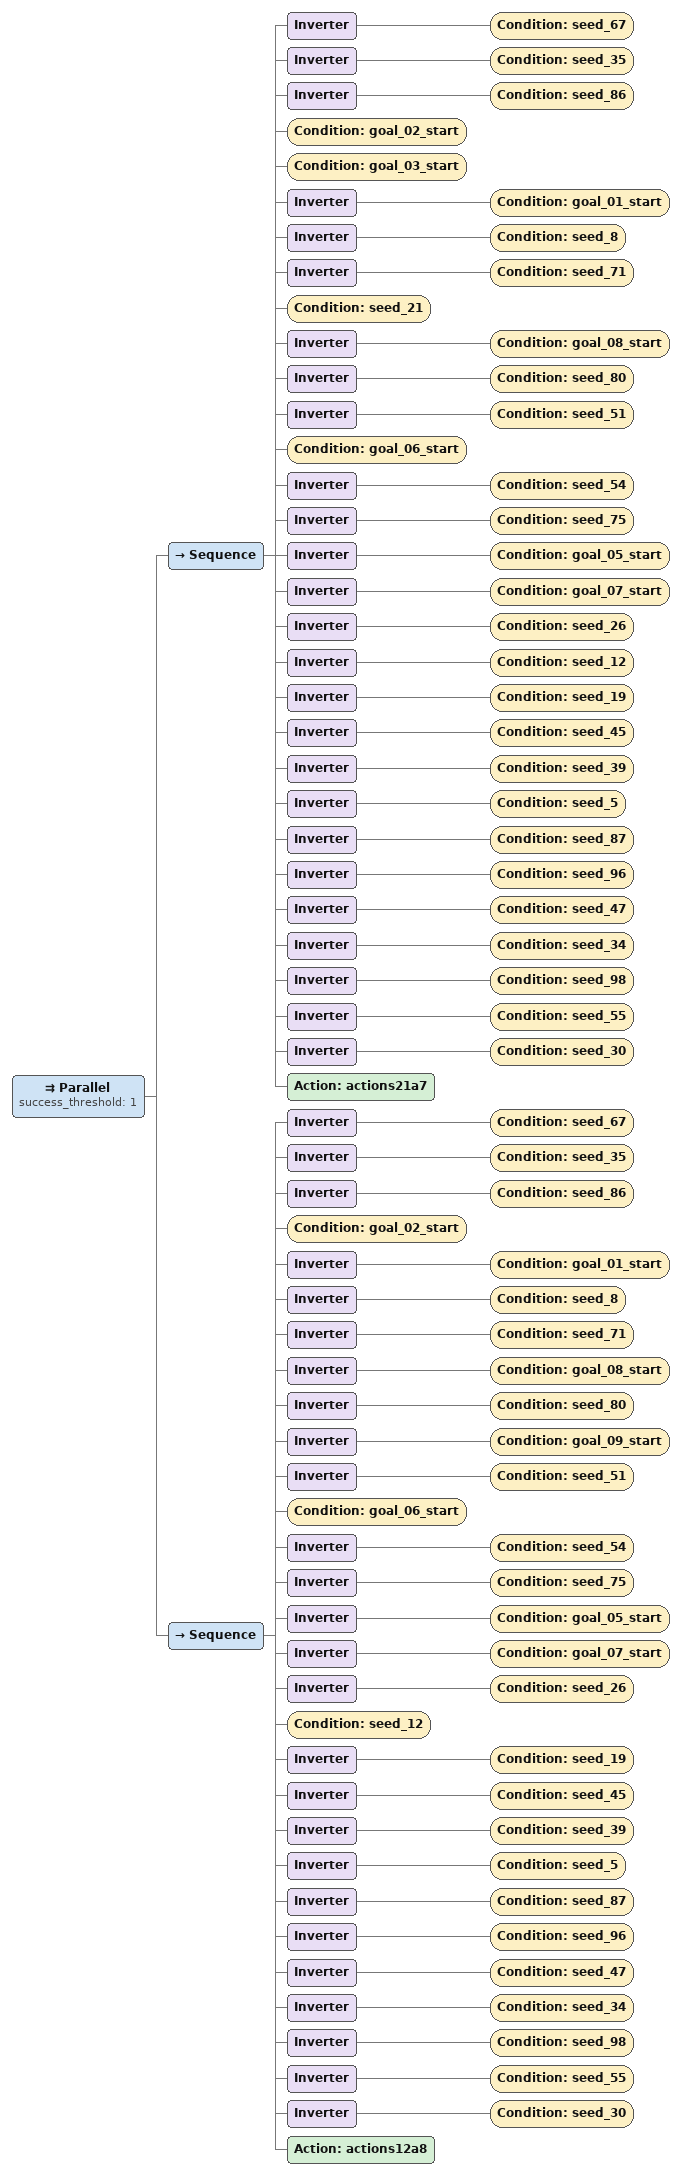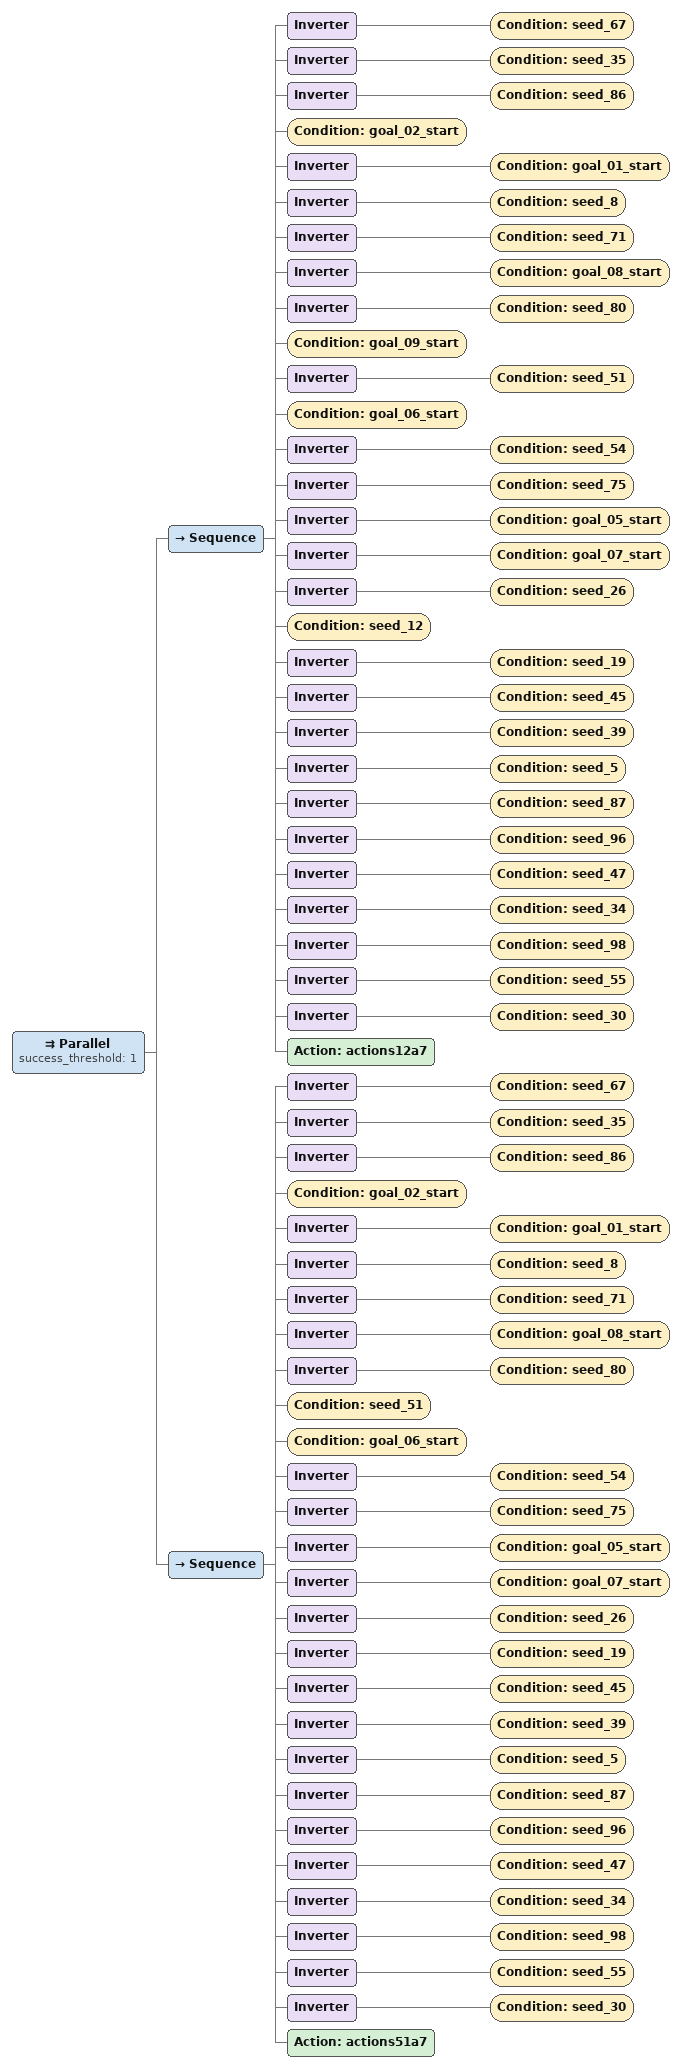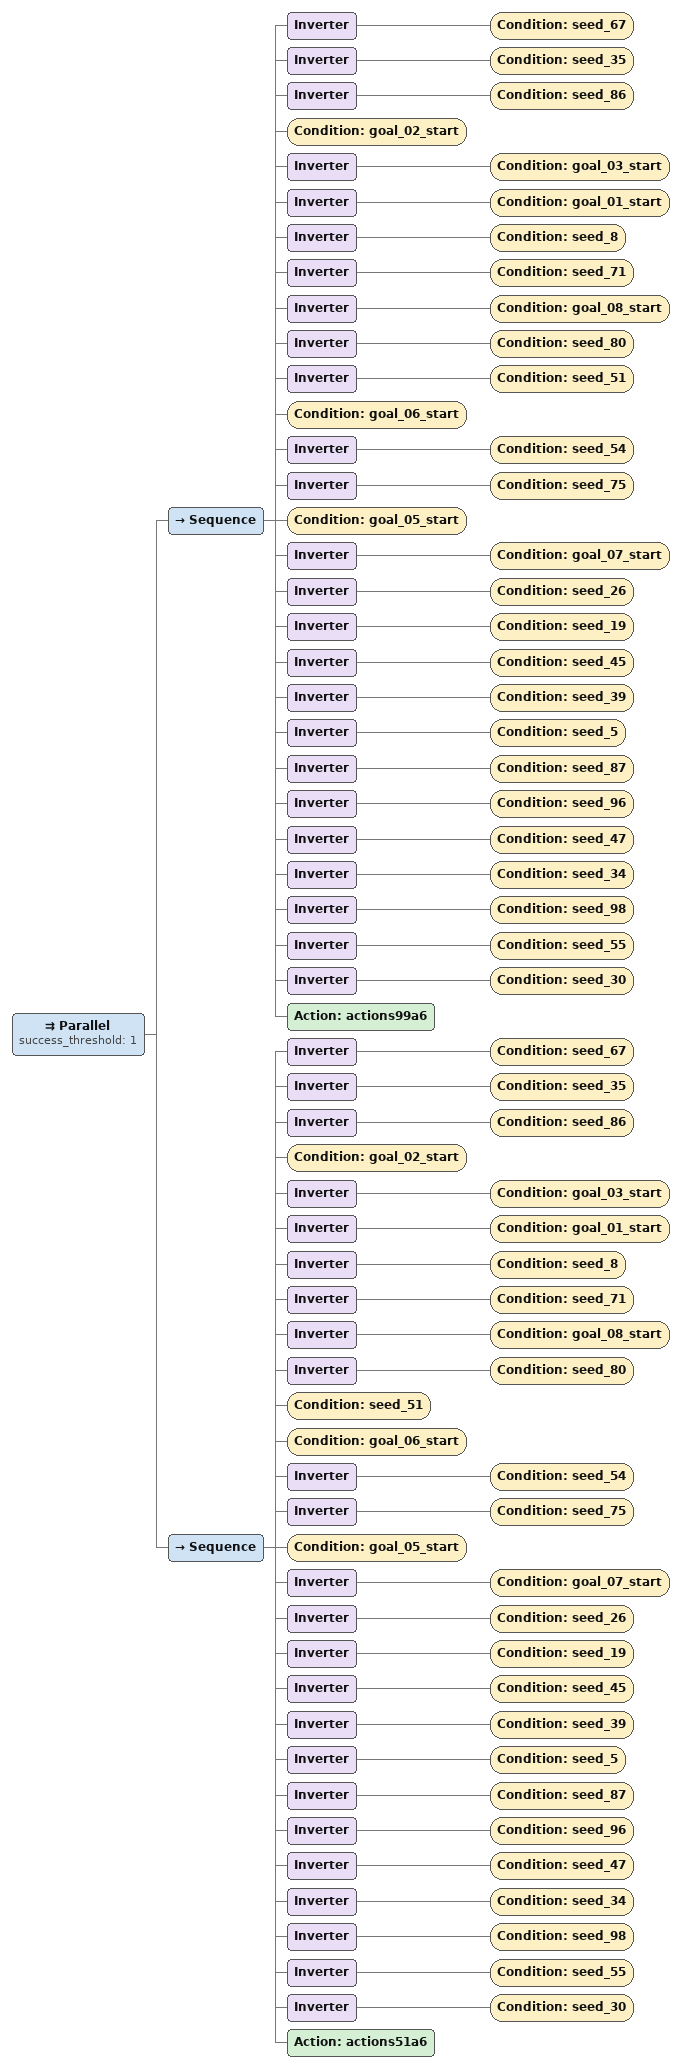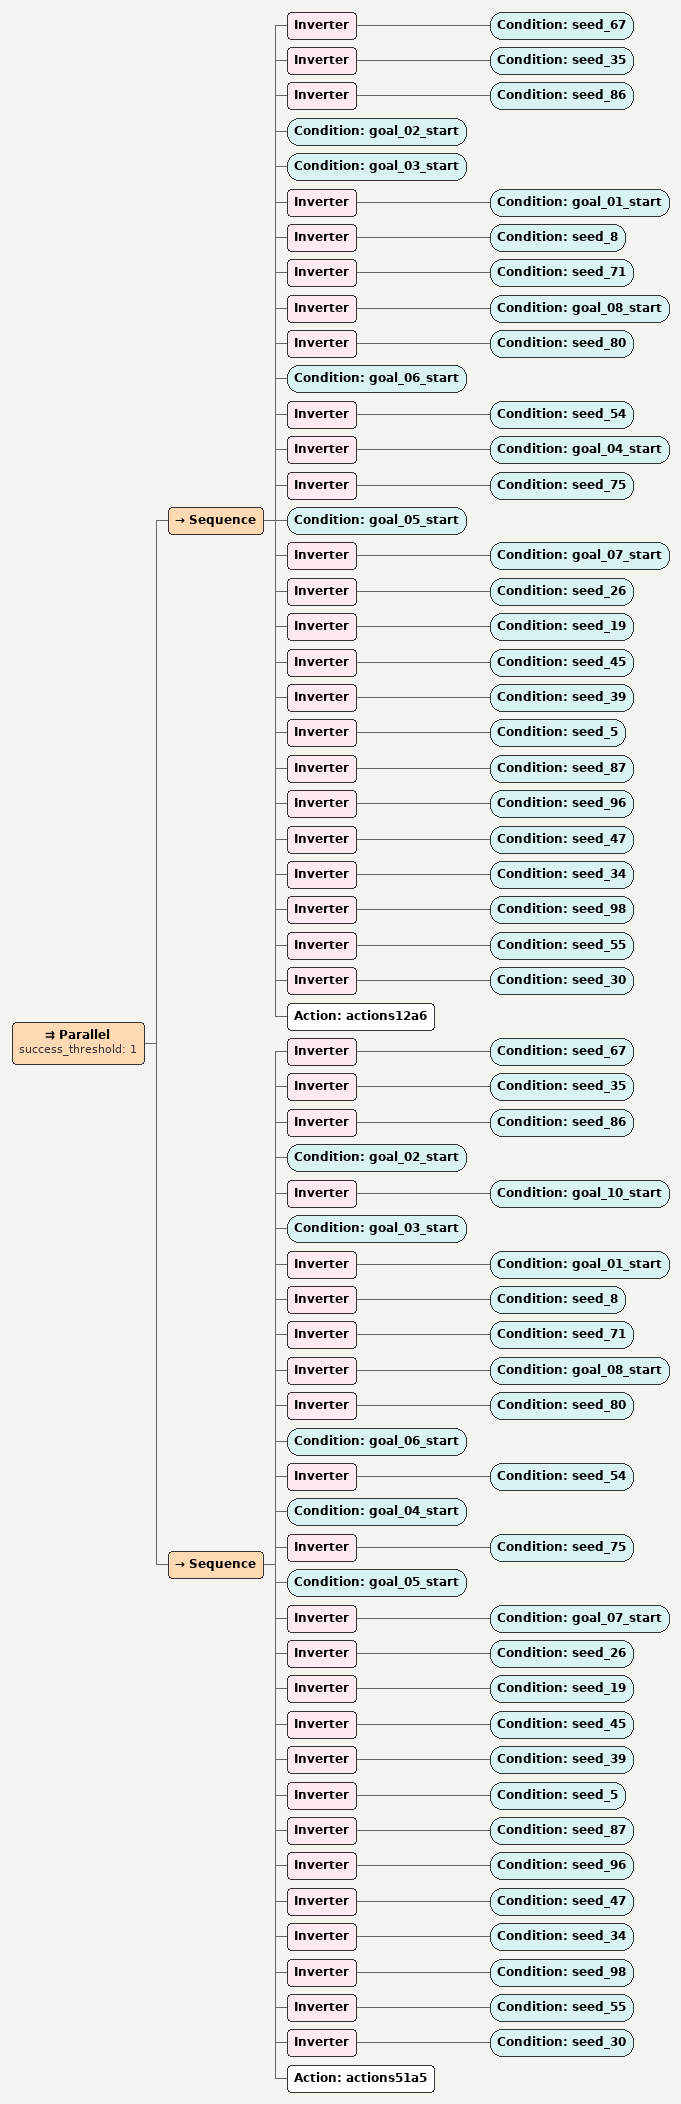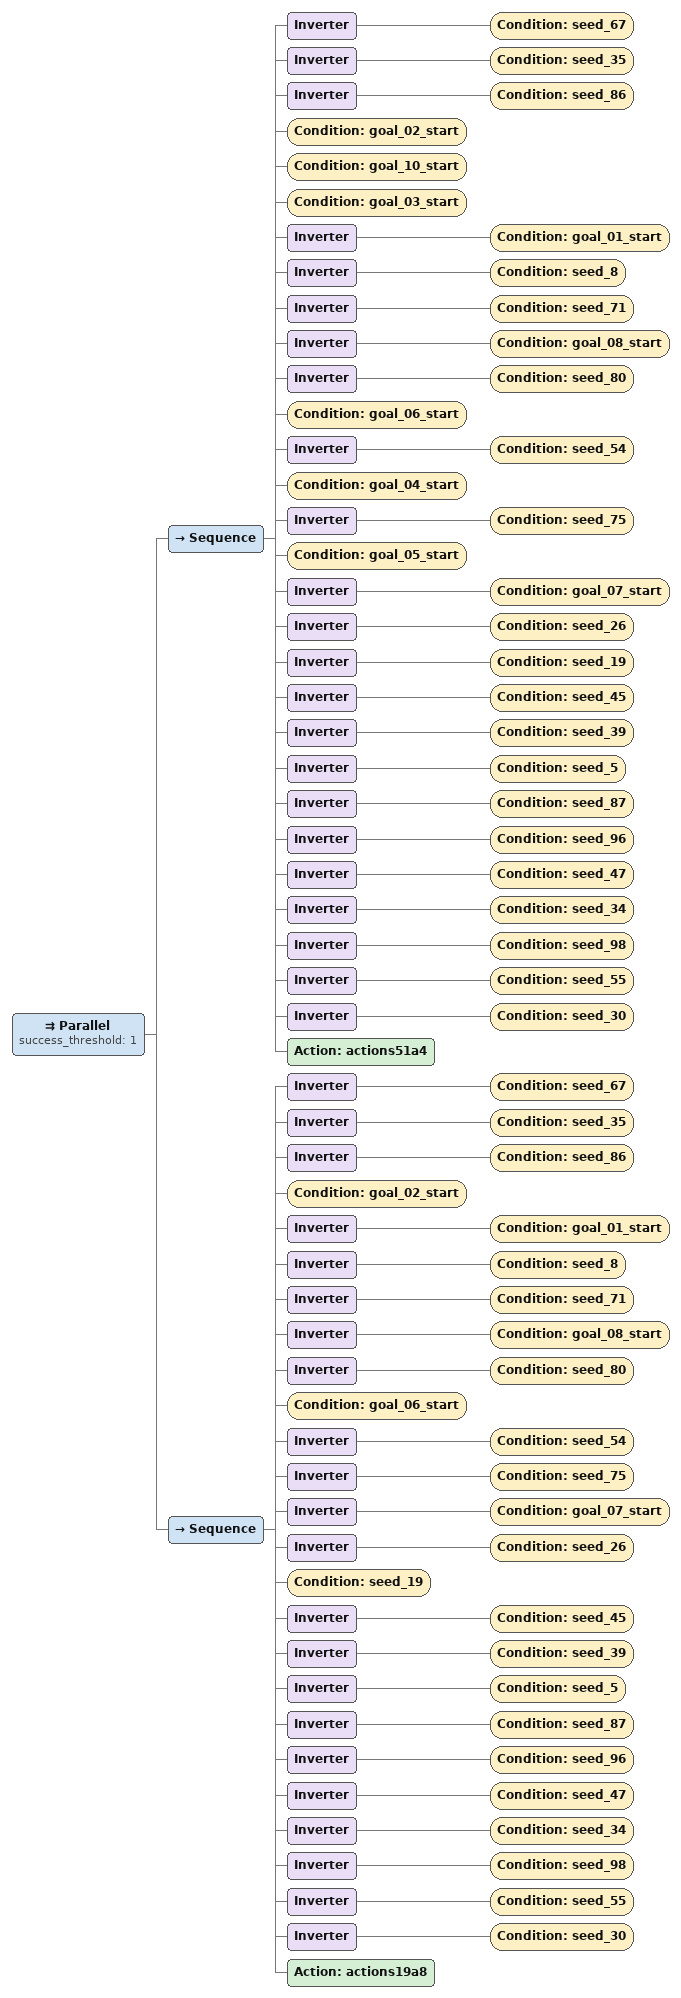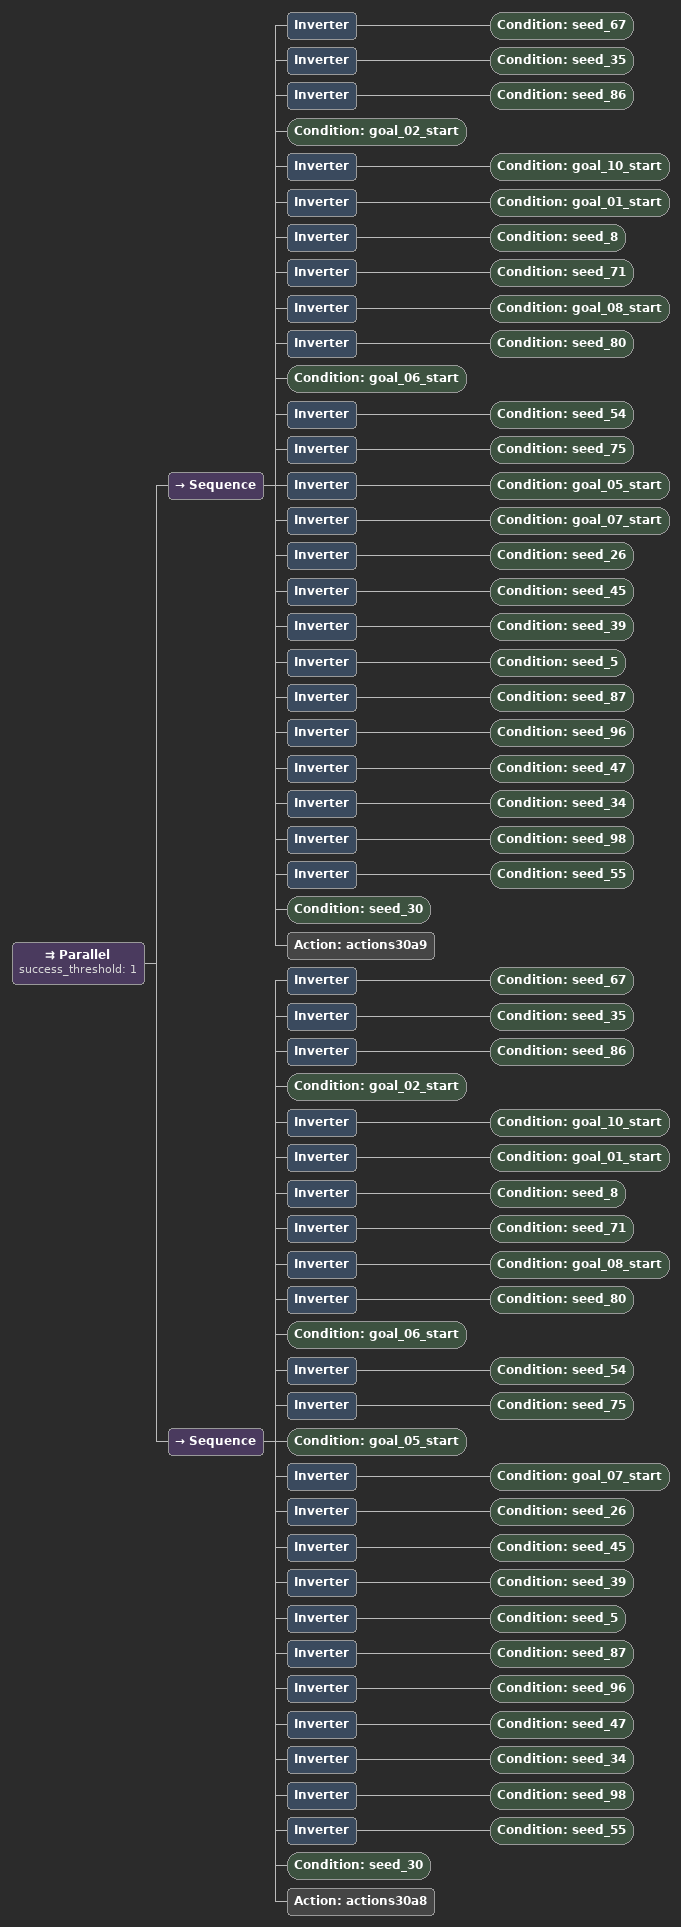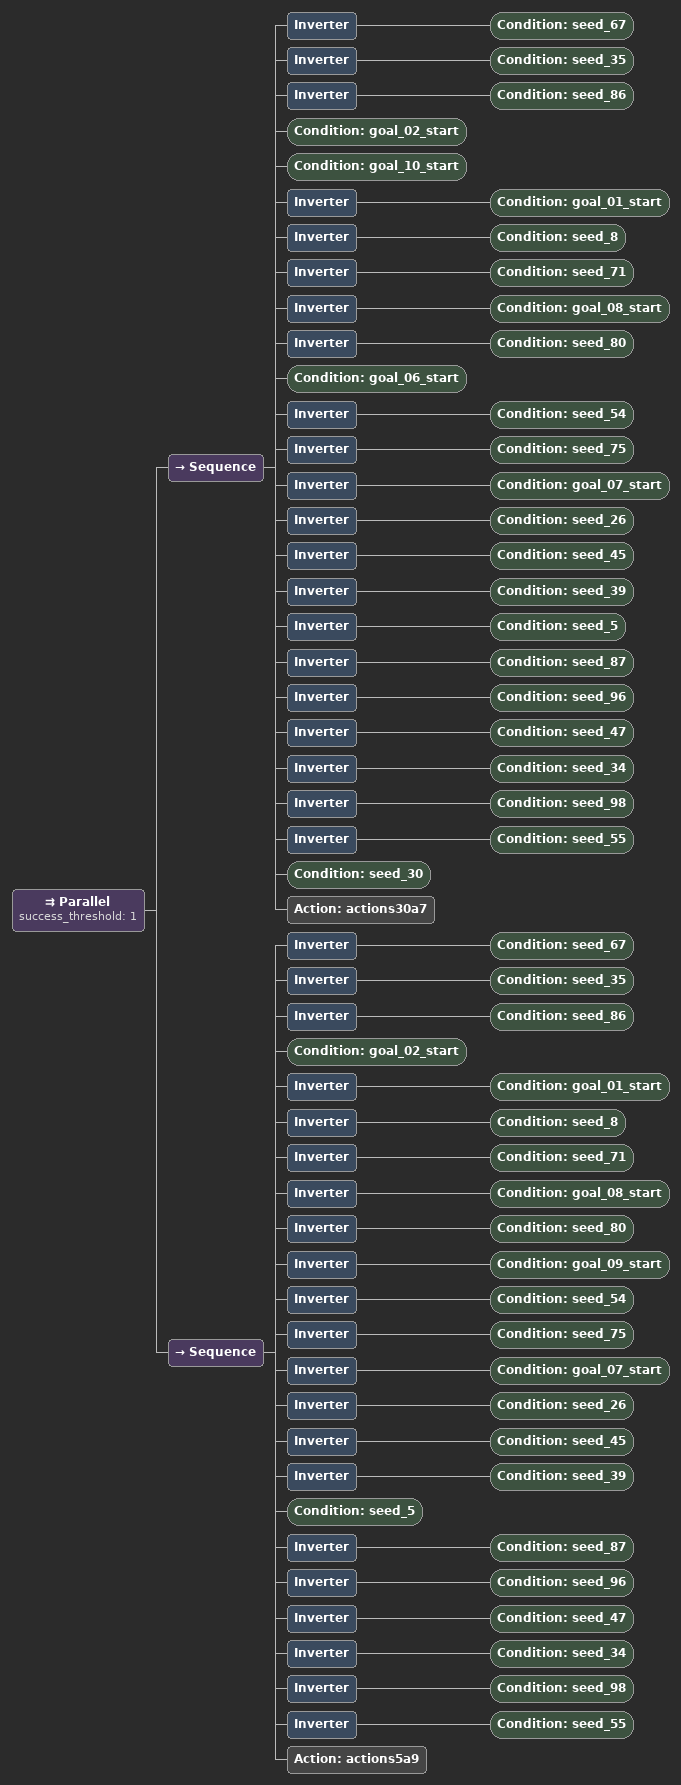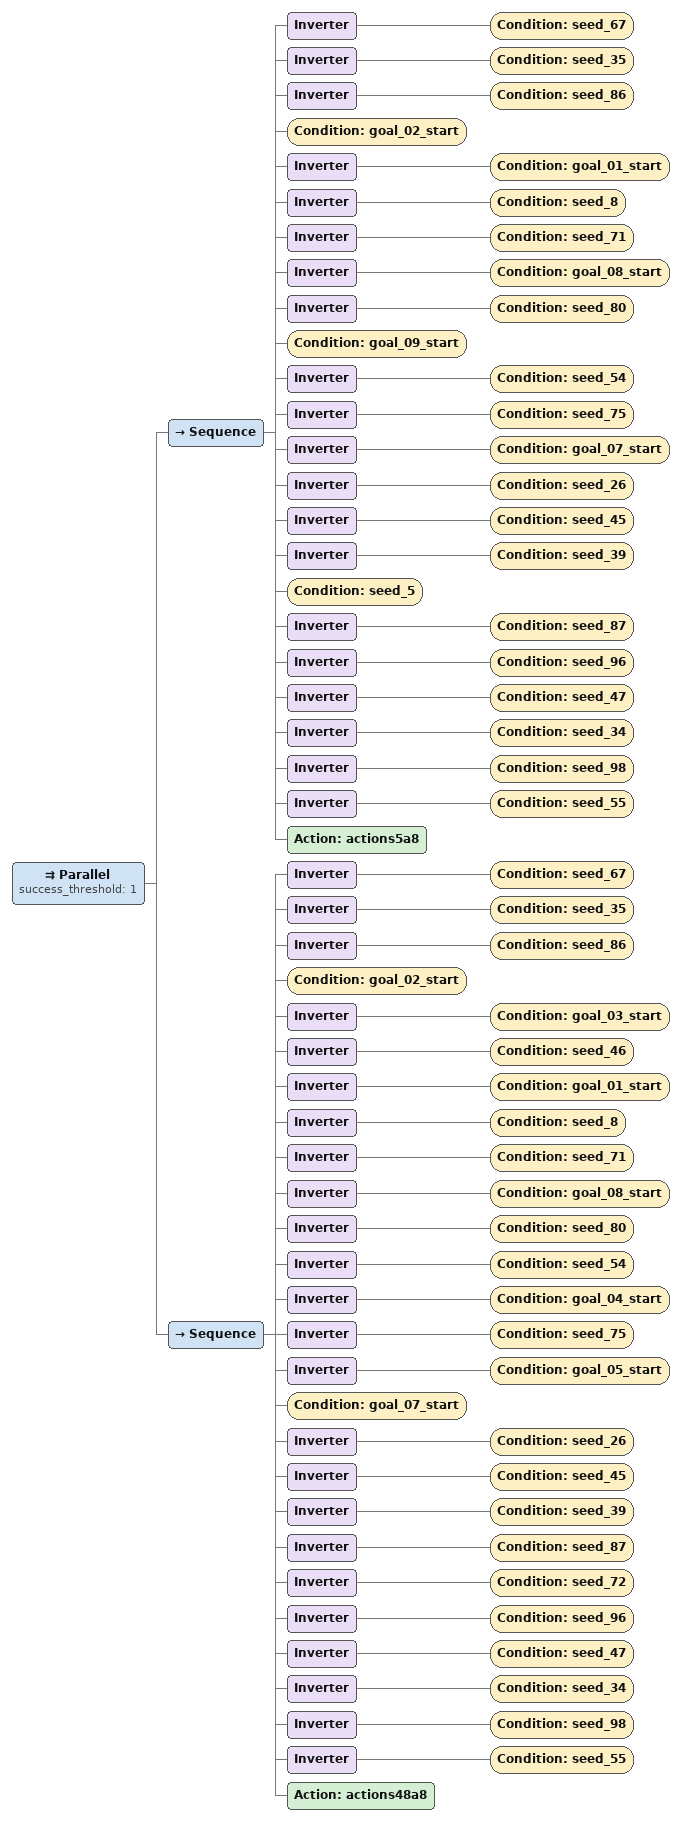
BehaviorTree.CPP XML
<Parallel success_threshold="1">
  <Sequence>
    <Inverter>
      <Condition ID="seed_67"/>
    </Inverter>
    <Inverter>
      <Condition ID="seed_35"/>
    </Inverter>
    <Inverter>
      <Condition ID="seed_86"/>
    </Inverter>
    <Condition ID="goal_02_start"/>
    <Condition ID="goal_03_start"/>
    <Inverter>
      <Condition ID="goal_01_start"/>
    </Inverter>
    <Inverter>
      <Condition ID="seed_8"/>
    </Inverter>
    <Inverter>
      <Condition ID="seed_71"/>
    </Inverter>
    <Condition ID="seed_21"/>
    <Inverter>
      <Condition ID="goal_08_start"/>
    </Inverter>
    <Inverter>
      <Condition ID="seed_80"/>
    </Inverter>
    <Inverter>
      <Condition ID="seed_51"/>
    </Inverter>
    <Condition ID="goal_06_start"/>
    <Inverter>
      <Condition ID="seed_54"/>
    </Inverter>
    <Inverter>
      <Condition ID="seed_75"/>
    </Inverter>
    <Inverter>
      <Condition ID="goal_05_start"/>
    </Inverter>
    <Inverter>
      <Condition ID="goal_07_start"/>
    </Inverter>
    <Inverter>
      <Condition ID="seed_26"/>
    </Inverter>
    <Inverter>
      <Condition ID="seed_12"/>
    </Inverter>
    <Inverter>
      <Condition ID="seed_19"/>
    </Inverter>
    <Inverter>
      <Condition ID="seed_45"/>
    </Inverter>
    <Inverter>
      <Condition ID="seed_39"/>
    </Inverter>
    <Inverter>
      <Condition ID="seed_5"/>
    </Inverter>
    <Inverter>
      <Condition ID="seed_87"/>
    </Inverter>
    <Inverter>
      <Condition ID="seed_96"/>
    </Inverter>
    <Inverter>
      <Condition ID="seed_47"/>
    </Inverter>
    <Inverter>
      <Condition ID="seed_34"/>
    </Inverter>
    <Inverter>
      <Condition ID="seed_98"/>
    </Inverter>
    <Inverter>
      <Condition ID="seed_55"/>
    </Inverter>
    <Inverter>
      <Condition ID="seed_30"/>
    </Inverter>
    <Action ID="actions21a7"/>
  </Sequence>
  <Sequence>
    <Inverter>
      <Condition ID="seed_67"/>
    </Inverter>
    <Inverter>
      <Condition ID="seed_35"/>
    </Inverter>
    <Inverter>
      <Condition ID="seed_86"/>
    </Inverter>
    <Condition ID="goal_02_start"/>
    <Inverter>
      <Condition ID="goal_01_start"/>
    </Inverter>
    <Inverter>
      <Condition ID="seed_8"/>
    </Inverter>
    <Inverter>
      <Condition ID="seed_71"/>
    </Inverter>
    <Inverter>
      <Condition ID="goal_08_start"/>
    </Inverter>
    <Inverter>
      <Condition ID="seed_80"/>
    </Inverter>
    <Inverter>
      <Condition ID="goal_09_start"/>
    </Inverter>
    <Inverter>
      <Condition ID="seed_51"/>
    </Inverter>
    <Condition ID="goal_06_start"/>
    <Inverter>
      <Condition ID="seed_54"/>
    </Inverter>
    <Inverter>
      <Condition ID="seed_75"/>
    </Inverter>
    <Inverter>
      <Condition ID="goal_05_start"/>
    </Inverter>
    <Inverter>
      <Condition ID="goal_07_start"/>
    </Inverter>
    <Inverter>
      <Condition ID="seed_26"/>
    </Inverter>
    <Condition ID="seed_12"/>
    <Inverter>
      <Condition ID="seed_19"/>
    </Inverter>
    <Inverter>
      <Condition ID="seed_45"/>
    </Inverter>
    <Inverter>
      <Condition ID="seed_39"/>
    </Inverter>
    <Inverter>
      <Condition ID="seed_5"/>
    </Inverter>
    <Inverter>
      <Condition ID="seed_87"/>
    </Inverter>
    <Inverter>
      <Condition ID="seed_96"/>
    </Inverter>
    <Inverter>
      <Condition ID="seed_47"/>
    </Inverter>
    <Inverter>
      <Condition ID="seed_34"/>
    </Inverter>
    <Inverter>
      <Condition ID="seed_98"/>
    </Inverter>
    <Inverter>
      <Condition ID="seed_55"/>
    </Inverter>
    <Inverter>
      <Condition ID="seed_30"/>
    </Inverter>
    <Action ID="actions12a8"/>
  </Sequence>
</Parallel>

<Parallel success_threshold="1">
  <Sequence>
    <Inverter>
      <Condition ID="seed_67"/>
    </Inverter>
    <Inverter>
      <Condition ID="seed_35"/>
    </Inverter>
    <Inverter>
      <Condition ID="seed_86"/>
    </Inverter>
    <Condition ID="goal_02_start"/>
    <Inverter>
      <Condition ID="goal_01_start"/>
    </Inverter>
    <Inverter>
      <Condition ID="seed_8"/>
    </Inverter>
    <Inverter>
      <Condition ID="seed_71"/>
    </Inverter>
    <Inverter>
      <Condition ID="goal_08_start"/>
    </Inverter>
    <Inverter>
      <Condition ID="seed_80"/>
    </Inverter>
    <Condition ID="goal_09_start"/>
    <Inverter>
      <Condition ID="seed_51"/>
    </Inverter>
    <Condition ID="goal_06_start"/>
    <Inverter>
      <Condition ID="seed_54"/>
    </Inverter>
    <Inverter>
      <Condition ID="seed_75"/>
    </Inverter>
    <Inverter>
      <Condition ID="goal_05_start"/>
    </Inverter>
    <Inverter>
      <Condition ID="goal_07_start"/>
    </Inverter>
    <Inverter>
      <Condition ID="seed_26"/>
    </Inverter>
    <Condition ID="seed_12"/>
    <Inverter>
      <Condition ID="seed_19"/>
    </Inverter>
    <Inverter>
      <Condition ID="seed_45"/>
    </Inverter>
    <Inverter>
      <Condition ID="seed_39"/>
    </Inverter>
    <Inverter>
      <Condition ID="seed_5"/>
    </Inverter>
    <Inverter>
      <Condition ID="seed_87"/>
    </Inverter>
    <Inverter>
      <Condition ID="seed_96"/>
    </Inverter>
    <Inverter>
      <Condition ID="seed_47"/>
    </Inverter>
    <Inverter>
      <Condition ID="seed_34"/>
    </Inverter>
    <Inverter>
      <Condition ID="seed_98"/>
    </Inverter>
    <Inverter>
      <Condition ID="seed_55"/>
    </Inverter>
    <Inverter>
      <Condition ID="seed_30"/>
    </Inverter>
    <Action ID="actions12a7"/>
  </Sequence>
  <Sequence>
    <Inverter>
      <Condition ID="seed_67"/>
    </Inverter>
    <Inverter>
      <Condition ID="seed_35"/>
    </Inverter>
    <Inverter>
      <Condition ID="seed_86"/>
    </Inverter>
    <Condition ID="goal_02_start"/>
    <Inverter>
      <Condition ID="goal_01_start"/>
    </Inverter>
    <Inverter>
      <Condition ID="seed_8"/>
    </Inverter>
    <Inverter>
      <Condition ID="seed_71"/>
    </Inverter>
    <Inverter>
      <Condition ID="goal_08_start"/>
    </Inverter>
    <Inverter>
      <Condition ID="seed_80"/>
    </Inverter>
    <Condition ID="seed_51"/>
    <Condition ID="goal_06_start"/>
    <Inverter>
      <Condition ID="seed_54"/>
    </Inverter>
    <Inverter>
      <Condition ID="seed_75"/>
    </Inverter>
    <Inverter>
      <Condition ID="goal_05_start"/>
    </Inverter>
    <Inverter>
      <Condition ID="goal_07_start"/>
    </Inverter>
    <Inverter>
      <Condition ID="seed_26"/>
    </Inverter>
    <Inverter>
      <Condition ID="seed_19"/>
    </Inverter>
    <Inverter>
      <Condition ID="seed_45"/>
    </Inverter>
    <Inverter>
      <Condition ID="seed_39"/>
    </Inverter>
    <Inverter>
      <Condition ID="seed_5"/>
    </Inverter>
    <Inverter>
      <Condition ID="seed_87"/>
    </Inverter>
    <Inverter>
      <Condition ID="seed_96"/>
    </Inverter>
    <Inverter>
      <Condition ID="seed_47"/>
    </Inverter>
    <Inverter>
      <Condition ID="seed_34"/>
    </Inverter>
    <Inverter>
      <Condition ID="seed_98"/>
    </Inverter>
    <Inverter>
      <Condition ID="seed_55"/>
    </Inverter>
    <Inverter>
      <Condition ID="seed_30"/>
    </Inverter>
    <Action ID="actions51a7"/>
  </Sequence>
</Parallel>

<Parallel success_threshold="1">
  <Sequence>
    <Inverter>
      <Condition ID="seed_67"/>
    </Inverter>
    <Inverter>
      <Condition ID="seed_35"/>
    </Inverter>
    <Inverter>
      <Condition ID="seed_86"/>
    </Inverter>
    <Condition ID="goal_02_start"/>
    <Inverter>
      <Condition ID="goal_03_start"/>
    </Inverter>
    <Inverter>
      <Condition ID="goal_01_start"/>
    </Inverter>
    <Inverter>
      <Condition ID="seed_8"/>
    </Inverter>
    <Inverter>
      <Condition ID="seed_71"/>
    </Inverter>
    <Inverter>
      <Condition ID="goal_08_start"/>
    </Inverter>
    <Inverter>
      <Condition ID="seed_80"/>
    </Inverter>
    <Inverter>
      <Condition ID="seed_51"/>
    </Inverter>
    <Condition ID="goal_06_start"/>
    <Inverter>
      <Condition ID="seed_54"/>
    </Inverter>
    <Inverter>
      <Condition ID="seed_75"/>
    </Inverter>
    <Condition ID="goal_05_start"/>
    <Inverter>
      <Condition ID="goal_07_start"/>
    </Inverter>
    <Inverter>
      <Condition ID="seed_26"/>
    </Inverter>
    <Inverter>
      <Condition ID="seed_19"/>
    </Inverter>
    <Inverter>
      <Condition ID="seed_45"/>
    </Inverter>
    <Inverter>
      <Condition ID="seed_39"/>
    </Inverter>
    <Inverter>
      <Condition ID="seed_5"/>
    </Inverter>
    <Inverter>
      <Condition ID="seed_87"/>
    </Inverter>
    <Inverter>
      <Condition ID="seed_96"/>
    </Inverter>
    <Inverter>
      <Condition ID="seed_47"/>
    </Inverter>
    <Inverter>
      <Condition ID="seed_34"/>
    </Inverter>
    <Inverter>
      <Condition ID="seed_98"/>
    </Inverter>
    <Inverter>
      <Condition ID="seed_55"/>
    </Inverter>
    <Inverter>
      <Condition ID="seed_30"/>
    </Inverter>
    <Action ID="actions99a6"/>
  </Sequence>
  <Sequence>
    <Inverter>
      <Condition ID="seed_67"/>
    </Inverter>
    <Inverter>
      <Condition ID="seed_35"/>
    </Inverter>
    <Inverter>
      <Condition ID="seed_86"/>
    </Inverter>
    <Condition ID="goal_02_start"/>
    <Inverter>
      <Condition ID="goal_03_start"/>
    </Inverter>
    <Inverter>
      <Condition ID="goal_01_start"/>
    </Inverter>
    <Inverter>
      <Condition ID="seed_8"/>
    </Inverter>
    <Inverter>
      <Condition ID="seed_71"/>
    </Inverter>
    <Inverter>
      <Condition ID="goal_08_start"/>
    </Inverter>
    <Inverter>
      <Condition ID="seed_80"/>
    </Inverter>
    <Condition ID="seed_51"/>
    <Condition ID="goal_06_start"/>
    <Inverter>
      <Condition ID="seed_54"/>
    </Inverter>
    <Inverter>
      <Condition ID="seed_75"/>
    </Inverter>
    <Condition ID="goal_05_start"/>
    <Inverter>
      <Condition ID="goal_07_start"/>
    </Inverter>
    <Inverter>
      <Condition ID="seed_26"/>
    </Inverter>
    <Inverter>
      <Condition ID="seed_19"/>
    </Inverter>
    <Inverter>
      <Condition ID="seed_45"/>
    </Inverter>
    <Inverter>
      <Condition ID="seed_39"/>
    </Inverter>
    <Inverter>
      <Condition ID="seed_5"/>
    </Inverter>
    <Inverter>
      <Condition ID="seed_87"/>
    </Inverter>
    <Inverter>
      <Condition ID="seed_96"/>
    </Inverter>
    <Inverter>
      <Condition ID="seed_47"/>
    </Inverter>
    <Inverter>
      <Condition ID="seed_34"/>
    </Inverter>
    <Inverter>
      <Condition ID="seed_98"/>
    </Inverter>
    <Inverter>
      <Condition ID="seed_55"/>
    </Inverter>
    <Inverter>
      <Condition ID="seed_30"/>
    </Inverter>
    <Action ID="actions51a6"/>
  </Sequence>
</Parallel>

<Parallel success_threshold="1">
  <Sequence>
    <Inverter>
      <Condition ID="seed_67"/>
    </Inverter>
    <Inverter>
      <Condition ID="seed_35"/>
    </Inverter>
    <Inverter>
      <Condition ID="seed_86"/>
    </Inverter>
    <Condition ID="goal_02_start"/>
    <Condition ID="goal_03_start"/>
    <Inverter>
      <Condition ID="goal_01_start"/>
    </Inverter>
    <Inverter>
      <Condition ID="seed_8"/>
    </Inverter>
    <Inverter>
      <Condition ID="seed_71"/>
    </Inverter>
    <Inverter>
      <Condition ID="goal_08_start"/>
    </Inverter>
    <Inverter>
      <Condition ID="seed_80"/>
    </Inverter>
    <Condition ID="goal_06_start"/>
    <Inverter>
      <Condition ID="seed_54"/>
    </Inverter>
    <Inverter>
      <Condition ID="goal_04_start"/>
    </Inverter>
    <Inverter>
      <Condition ID="seed_75"/>
    </Inverter>
    <Condition ID="goal_05_start"/>
    <Inverter>
      <Condition ID="goal_07_start"/>
    </Inverter>
    <Inverter>
      <Condition ID="seed_26"/>
    </Inverter>
    <Inverter>
      <Condition ID="seed_19"/>
    </Inverter>
    <Inverter>
      <Condition ID="seed_45"/>
    </Inverter>
    <Inverter>
      <Condition ID="seed_39"/>
    </Inverter>
    <Inverter>
      <Condition ID="seed_5"/>
    </Inverter>
    <Inverter>
      <Condition ID="seed_87"/>
    </Inverter>
    <Inverter>
      <Condition ID="seed_96"/>
    </Inverter>
    <Inverter>
      <Condition ID="seed_47"/>
    </Inverter>
    <Inverter>
      <Condition ID="seed_34"/>
    </Inverter>
    <Inverter>
      <Condition ID="seed_98"/>
    </Inverter>
    <Inverter>
      <Condition ID="seed_55"/>
    </Inverter>
    <Inverter>
      <Condition ID="seed_30"/>
    </Inverter>
    <Action ID="actions12a6"/>
  </Sequence>
  <Sequence>
    <Inverter>
      <Condition ID="seed_67"/>
    </Inverter>
    <Inverter>
      <Condition ID="seed_35"/>
    </Inverter>
    <Inverter>
      <Condition ID="seed_86"/>
    </Inverter>
    <Condition ID="goal_02_start"/>
    <Inverter>
      <Condition ID="goal_10_start"/>
    </Inverter>
    <Condition ID="goal_03_start"/>
    <Inverter>
      <Condition ID="goal_01_start"/>
    </Inverter>
    <Inverter>
      <Condition ID="seed_8"/>
    </Inverter>
    <Inverter>
      <Condition ID="seed_71"/>
    </Inverter>
    <Inverter>
      <Condition ID="goal_08_start"/>
    </Inverter>
    <Inverter>
      <Condition ID="seed_80"/>
    </Inverter>
    <Condition ID="goal_06_start"/>
    <Inverter>
      <Condition ID="seed_54"/>
    </Inverter>
    <Condition ID="goal_04_start"/>
    <Inverter>
      <Condition ID="seed_75"/>
    </Inverter>
    <Condition ID="goal_05_start"/>
    <Inverter>
      <Condition ID="goal_07_start"/>
    </Inverter>
    <Inverter>
      <Condition ID="seed_26"/>
    </Inverter>
    <Inverter>
      <Condition ID="seed_19"/>
    </Inverter>
    <Inverter>
      <Condition ID="seed_45"/>
    </Inverter>
    <Inverter>
      <Condition ID="seed_39"/>
    </Inverter>
    <Inverter>
      <Condition ID="seed_5"/>
    </Inverter>
    <Inverter>
      <Condition ID="seed_87"/>
    </Inverter>
    <Inverter>
      <Condition ID="seed_96"/>
    </Inverter>
    <Inverter>
      <Condition ID="seed_47"/>
    </Inverter>
    <Inverter>
      <Condition ID="seed_34"/>
    </Inverter>
    <Inverter>
      <Condition ID="seed_98"/>
    </Inverter>
    <Inverter>
      <Condition ID="seed_55"/>
    </Inverter>
    <Inverter>
      <Condition ID="seed_30"/>
    </Inverter>
    <Action ID="actions51a5"/>
  </Sequence>
</Parallel>

<Parallel success_threshold="1">
  <Sequence>
    <Inverter>
      <Condition ID="seed_67"/>
    </Inverter>
    <Inverter>
      <Condition ID="seed_35"/>
    </Inverter>
    <Inverter>
      <Condition ID="seed_86"/>
    </Inverter>
    <Condition ID="goal_02_start"/>
    <Condition ID="goal_10_start"/>
    <Condition ID="goal_03_start"/>
    <Inverter>
      <Condition ID="goal_01_start"/>
    </Inverter>
    <Inverter>
      <Condition ID="seed_8"/>
    </Inverter>
    <Inverter>
      <Condition ID="seed_71"/>
    </Inverter>
    <Inverter>
      <Condition ID="goal_08_start"/>
    </Inverter>
    <Inverter>
      <Condition ID="seed_80"/>
    </Inverter>
    <Condition ID="goal_06_start"/>
    <Inverter>
      <Condition ID="seed_54"/>
    </Inverter>
    <Condition ID="goal_04_start"/>
    <Inverter>
      <Condition ID="seed_75"/>
    </Inverter>
    <Condition ID="goal_05_start"/>
    <Inverter>
      <Condition ID="goal_07_start"/>
    </Inverter>
    <Inverter>
      <Condition ID="seed_26"/>
    </Inverter>
    <Inverter>
      <Condition ID="seed_19"/>
    </Inverter>
    <Inverter>
      <Condition ID="seed_45"/>
    </Inverter>
    <Inverter>
      <Condition ID="seed_39"/>
    </Inverter>
    <Inverter>
      <Condition ID="seed_5"/>
    </Inverter>
    <Inverter>
      <Condition ID="seed_87"/>
    </Inverter>
    <Inverter>
      <Condition ID="seed_96"/>
    </Inverter>
    <Inverter>
      <Condition ID="seed_47"/>
    </Inverter>
    <Inverter>
      <Condition ID="seed_34"/>
    </Inverter>
    <Inverter>
      <Condition ID="seed_98"/>
    </Inverter>
    <Inverter>
      <Condition ID="seed_55"/>
    </Inverter>
    <Inverter>
      <Condition ID="seed_30"/>
    </Inverter>
    <Action ID="actions51a4"/>
  </Sequence>
  <Sequence>
    <Inverter>
      <Condition ID="seed_67"/>
    </Inverter>
    <Inverter>
      <Condition ID="seed_35"/>
    </Inverter>
    <Inverter>
      <Condition ID="seed_86"/>
    </Inverter>
    <Condition ID="goal_02_start"/>
    <Inverter>
      <Condition ID="goal_01_start"/>
    </Inverter>
    <Inverter>
      <Condition ID="seed_8"/>
    </Inverter>
    <Inverter>
      <Condition ID="seed_71"/>
    </Inverter>
    <Inverter>
      <Condition ID="goal_08_start"/>
    </Inverter>
    <Inverter>
      <Condition ID="seed_80"/>
    </Inverter>
    <Condition ID="goal_06_start"/>
    <Inverter>
      <Condition ID="seed_54"/>
    </Inverter>
    <Inverter>
      <Condition ID="seed_75"/>
    </Inverter>
    <Inverter>
      <Condition ID="goal_07_start"/>
    </Inverter>
    <Inverter>
      <Condition ID="seed_26"/>
    </Inverter>
    <Condition ID="seed_19"/>
    <Inverter>
      <Condition ID="seed_45"/>
    </Inverter>
    <Inverter>
      <Condition ID="seed_39"/>
    </Inverter>
    <Inverter>
      <Condition ID="seed_5"/>
    </Inverter>
    <Inverter>
      <Condition ID="seed_87"/>
    </Inverter>
    <Inverter>
      <Condition ID="seed_96"/>
    </Inverter>
    <Inverter>
      <Condition ID="seed_47"/>
    </Inverter>
    <Inverter>
      <Condition ID="seed_34"/>
    </Inverter>
    <Inverter>
      <Condition ID="seed_98"/>
    </Inverter>
    <Inverter>
      <Condition ID="seed_55"/>
    </Inverter>
    <Inverter>
      <Condition ID="seed_30"/>
    </Inverter>
    <Action ID="actions19a8"/>
  </Sequence>
</Parallel>

<Parallel success_threshold="1">
  <Sequence>
    <Inverter>
      <Condition ID="seed_67"/>
    </Inverter>
    <Inverter>
      <Condition ID="seed_35"/>
    </Inverter>
    <Inverter>
      <Condition ID="seed_86"/>
    </Inverter>
    <Condition ID="goal_02_start"/>
    <Inverter>
      <Condition ID="goal_10_start"/>
    </Inverter>
    <Inverter>
      <Condition ID="goal_01_start"/>
    </Inverter>
    <Inverter>
      <Condition ID="seed_8"/>
    </Inverter>
    <Inverter>
      <Condition ID="seed_71"/>
    </Inverter>
    <Inverter>
      <Condition ID="goal_08_start"/>
    </Inverter>
    <Inverter>
      <Condition ID="seed_80"/>
    </Inverter>
    <Condition ID="goal_06_start"/>
    <Inverter>
      <Condition ID="seed_54"/>
    </Inverter>
    <Inverter>
      <Condition ID="seed_75"/>
    </Inverter>
    <Inverter>
      <Condition ID="goal_05_start"/>
    </Inverter>
    <Inverter>
      <Condition ID="goal_07_start"/>
    </Inverter>
    <Inverter>
      <Condition ID="seed_26"/>
    </Inverter>
    <Inverter>
      <Condition ID="seed_45"/>
    </Inverter>
    <Inverter>
      <Condition ID="seed_39"/>
    </Inverter>
    <Inverter>
      <Condition ID="seed_5"/>
    </Inverter>
    <Inverter>
      <Condition ID="seed_87"/>
    </Inverter>
    <Inverter>
      <Condition ID="seed_96"/>
    </Inverter>
    <Inverter>
      <Condition ID="seed_47"/>
    </Inverter>
    <Inverter>
      <Condition ID="seed_34"/>
    </Inverter>
    <Inverter>
      <Condition ID="seed_98"/>
    </Inverter>
    <Inverter>
      <Condition ID="seed_55"/>
    </Inverter>
    <Condition ID="seed_30"/>
    <Action ID="actions30a9"/>
  </Sequence>
  <Sequence>
    <Inverter>
      <Condition ID="seed_67"/>
    </Inverter>
    <Inverter>
      <Condition ID="seed_35"/>
    </Inverter>
    <Inverter>
      <Condition ID="seed_86"/>
    </Inverter>
    <Condition ID="goal_02_start"/>
    <Inverter>
      <Condition ID="goal_10_start"/>
    </Inverter>
    <Inverter>
      <Condition ID="goal_01_start"/>
    </Inverter>
    <Inverter>
      <Condition ID="seed_8"/>
    </Inverter>
    <Inverter>
      <Condition ID="seed_71"/>
    </Inverter>
    <Inverter>
      <Condition ID="goal_08_start"/>
    </Inverter>
    <Inverter>
      <Condition ID="seed_80"/>
    </Inverter>
    <Condition ID="goal_06_start"/>
    <Inverter>
      <Condition ID="seed_54"/>
    </Inverter>
    <Inverter>
      <Condition ID="seed_75"/>
    </Inverter>
    <Condition ID="goal_05_start"/>
    <Inverter>
      <Condition ID="goal_07_start"/>
    </Inverter>
    <Inverter>
      <Condition ID="seed_26"/>
    </Inverter>
    <Inverter>
      <Condition ID="seed_45"/>
    </Inverter>
    <Inverter>
      <Condition ID="seed_39"/>
    </Inverter>
    <Inverter>
      <Condition ID="seed_5"/>
    </Inverter>
    <Inverter>
      <Condition ID="seed_87"/>
    </Inverter>
    <Inverter>
      <Condition ID="seed_96"/>
    </Inverter>
    <Inverter>
      <Condition ID="seed_47"/>
    </Inverter>
    <Inverter>
      <Condition ID="seed_34"/>
    </Inverter>
    <Inverter>
      <Condition ID="seed_98"/>
    </Inverter>
    <Inverter>
      <Condition ID="seed_55"/>
    </Inverter>
    <Condition ID="seed_30"/>
    <Action ID="actions30a8"/>
  </Sequence>
</Parallel>

<Parallel success_threshold="1">
  <Sequence>
    <Inverter>
      <Condition ID="seed_67"/>
    </Inverter>
    <Inverter>
      <Condition ID="seed_35"/>
    </Inverter>
    <Inverter>
      <Condition ID="seed_86"/>
    </Inverter>
    <Condition ID="goal_02_start"/>
    <Condition ID="goal_10_start"/>
    <Inverter>
      <Condition ID="goal_01_start"/>
    </Inverter>
    <Inverter>
      <Condition ID="seed_8"/>
    </Inverter>
    <Inverter>
      <Condition ID="seed_71"/>
    </Inverter>
    <Inverter>
      <Condition ID="goal_08_start"/>
    </Inverter>
    <Inverter>
      <Condition ID="seed_80"/>
    </Inverter>
    <Condition ID="goal_06_start"/>
    <Inverter>
      <Condition ID="seed_54"/>
    </Inverter>
    <Inverter>
      <Condition ID="seed_75"/>
    </Inverter>
    <Inverter>
      <Condition ID="goal_07_start"/>
    </Inverter>
    <Inverter>
      <Condition ID="seed_26"/>
    </Inverter>
    <Inverter>
      <Condition ID="seed_45"/>
    </Inverter>
    <Inverter>
      <Condition ID="seed_39"/>
    </Inverter>
    <Inverter>
      <Condition ID="seed_5"/>
    </Inverter>
    <Inverter>
      <Condition ID="seed_87"/>
    </Inverter>
    <Inverter>
      <Condition ID="seed_96"/>
    </Inverter>
    <Inverter>
      <Condition ID="seed_47"/>
    </Inverter>
    <Inverter>
      <Condition ID="seed_34"/>
    </Inverter>
    <Inverter>
      <Condition ID="seed_98"/>
    </Inverter>
    <Inverter>
      <Condition ID="seed_55"/>
    </Inverter>
    <Condition ID="seed_30"/>
    <Action ID="actions30a7"/>
  </Sequence>
  <Sequence>
    <Inverter>
      <Condition ID="seed_67"/>
    </Inverter>
    <Inverter>
      <Condition ID="seed_35"/>
    </Inverter>
    <Inverter>
      <Condition ID="seed_86"/>
    </Inverter>
    <Condition ID="goal_02_start"/>
    <Inverter>
      <Condition ID="goal_01_start"/>
    </Inverter>
    <Inverter>
      <Condition ID="seed_8"/>
    </Inverter>
    <Inverter>
      <Condition ID="seed_71"/>
    </Inverter>
    <Inverter>
      <Condition ID="goal_08_start"/>
    </Inverter>
    <Inverter>
      <Condition ID="seed_80"/>
    </Inverter>
    <Inverter>
      <Condition ID="goal_09_start"/>
    </Inverter>
    <Inverter>
      <Condition ID="seed_54"/>
    </Inverter>
    <Inverter>
      <Condition ID="seed_75"/>
    </Inverter>
    <Inverter>
      <Condition ID="goal_07_start"/>
    </Inverter>
    <Inverter>
      <Condition ID="seed_26"/>
    </Inverter>
    <Inverter>
      <Condition ID="seed_45"/>
    </Inverter>
    <Inverter>
      <Condition ID="seed_39"/>
    </Inverter>
    <Condition ID="seed_5"/>
    <Inverter>
      <Condition ID="seed_87"/>
    </Inverter>
    <Inverter>
      <Condition ID="seed_96"/>
    </Inverter>
    <Inverter>
      <Condition ID="seed_47"/>
    </Inverter>
    <Inverter>
      <Condition ID="seed_34"/>
    </Inverter>
    <Inverter>
      <Condition ID="seed_98"/>
    </Inverter>
    <Inverter>
      <Condition ID="seed_55"/>
    </Inverter>
    <Action ID="actions5a9"/>
  </Sequence>
</Parallel>

<Parallel success_threshold="1">
  <Sequence>
    <Inverter>
      <Condition ID="seed_67"/>
    </Inverter>
    <Inverter>
      <Condition ID="seed_35"/>
    </Inverter>
    <Inverter>
      <Condition ID="seed_86"/>
    </Inverter>
    <Condition ID="goal_02_start"/>
    <Inverter>
      <Condition ID="goal_01_start"/>
    </Inverter>
    <Inverter>
      <Condition ID="seed_8"/>
    </Inverter>
    <Inverter>
      <Condition ID="seed_71"/>
    </Inverter>
    <Inverter>
      <Condition ID="goal_08_start"/>
    </Inverter>
    <Inverter>
      <Condition ID="seed_80"/>
    </Inverter>
    <Condition ID="goal_09_start"/>
    <Inverter>
      <Condition ID="seed_54"/>
    </Inverter>
    <Inverter>
      <Condition ID="seed_75"/>
    </Inverter>
    <Inverter>
      <Condition ID="goal_07_start"/>
    </Inverter>
    <Inverter>
      <Condition ID="seed_26"/>
    </Inverter>
    <Inverter>
      <Condition ID="seed_45"/>
    </Inverter>
    <Inverter>
      <Condition ID="seed_39"/>
    </Inverter>
    <Condition ID="seed_5"/>
    <Inverter>
      <Condition ID="seed_87"/>
    </Inverter>
    <Inverter>
      <Condition ID="seed_96"/>
    </Inverter>
    <Inverter>
      <Condition ID="seed_47"/>
    </Inverter>
    <Inverter>
      <Condition ID="seed_34"/>
    </Inverter>
    <Inverter>
      <Condition ID="seed_98"/>
    </Inverter>
    <Inverter>
      <Condition ID="seed_55"/>
    </Inverter>
    <Action ID="actions5a8"/>
  </Sequence>
  <Sequence>
    <Inverter>
      <Condition ID="seed_67"/>
    </Inverter>
    <Inverter>
      <Condition ID="seed_35"/>
    </Inverter>
    <Inverter>
      <Condition ID="seed_86"/>
    </Inverter>
    <Condition ID="goal_02_start"/>
    <Inverter>
      <Condition ID="goal_03_start"/>
    </Inverter>
    <Inverter>
      <Condition ID="seed_46"/>
    </Inverter>
    <Inverter>
      <Condition ID="goal_01_start"/>
    </Inverter>
    <Inverter>
      <Condition ID="seed_8"/>
    </Inverter>
    <Inverter>
      <Condition ID="seed_71"/>
    </Inverter>
    <Inverter>
      <Condition ID="goal_08_start"/>
    </Inverter>
    <Inverter>
      <Condition ID="seed_80"/>
    </Inverter>
    <Inverter>
      <Condition ID="seed_54"/>
    </Inverter>
    <Inverter>
      <Condition ID="goal_04_start"/>
    </Inverter>
    <Inverter>
      <Condition ID="seed_75"/>
    </Inverter>
    <Inverter>
      <Condition ID="goal_05_start"/>
    </Inverter>
    <Condition ID="goal_07_start"/>
    <Inverter>
      <Condition ID="seed_26"/>
    </Inverter>
    <Inverter>
      <Condition ID="seed_45"/>
    </Inverter>
    <Inverter>
      <Condition ID="seed_39"/>
    </Inverter>
    <Inverter>
      <Condition ID="seed_87"/>
    </Inverter>
    <Inverter>
      <Condition ID="seed_72"/>
    </Inverter>
    <Inverter>
      <Condition ID="seed_96"/>
    </Inverter>
    <Inverter>
      <Condition ID="seed_47"/>
    </Inverter>
    <Inverter>
      <Condition ID="seed_34"/>
    </Inverter>
    <Inverter>
      <Condition ID="seed_98"/>
    </Inverter>
    <Inverter>
      <Condition ID="seed_55"/>
    </Inverter>
    <Action ID="actions48a8"/>
  </Sequence>
</Parallel>
